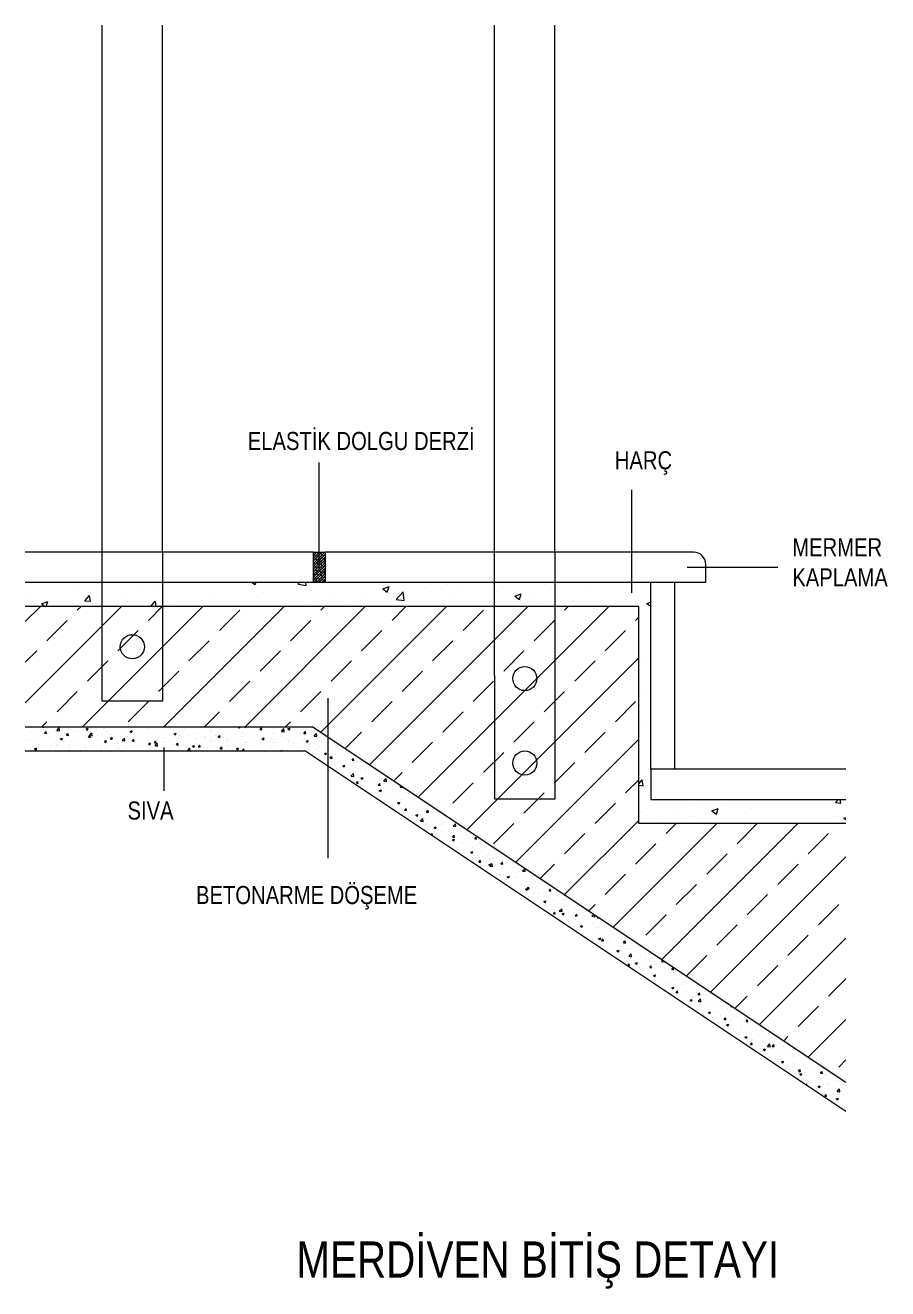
# Model space of a CAD drawing. Header units: millimetres. Extents: x 708 to 46452, y -4963 to 3960.
# Drawn here: x 43199 to 43557, y -3497 to -2973 of the extents above; entities that cross this region are included whole.
import ezdxf

# ---------------------------------------------------------------- set-up
doc = ezdxf.new("R2010")
doc.units = ezdxf.units.MM
doc.layers.add('TEFRİŞ', color=8, linetype='Continuous', lineweight=9)
doc.styles.add('ÖLÇÜ1-5-2', font='arial.ttf', dxfattribs={"width": 0.8, "height": 1.5})

msp = doc.modelspace()

# ---------------------------------------------------------------- linework, layer by layer
at = {"layer": 'TEFRİŞ'}
for p, q in [((43230.943, -3191.595), (43230.943, -2973.245)), ((43255.943, -3191.595), (43255.943, -2973.245)), ((43393.7, -3191.595), (43393.7, -2973.245)), ((43418.7, -3191.595), (43418.7, -2973.245)), ((43318.559, -3191.66), (43199.068, -3191.643)), ((43318.559, -3204.16), (43318.559, -3191.66)), ((43476.201, -3191.682), (43323.443, -3191.66)), ((43323.443, -3191.66), (43323.443, -3204.16)), ((43481.2, -3204.183), (43481.2, -3196.682)), ((43199.068, -3204.143), (43318.559, -3204.16)), ((43323.443, -3204.16), (43481.2, -3204.183)), ((43458.443, -3281.681), (43458.443, -3204.18)), ((43468.443, -3281.681), (43468.443, -3204.18)), ((43453.443, -3214.223), (43199.068, -3214.223)), ((43453.443, -3304.223), (43453.443, -3214.223)), ((43318.443, -3264.222), (43199.068, -3264.222)), ((43318.443, -3264.222), (43539.332, -3411.482)), ((43315.416, -3274.222), (43199.068, -3274.222)), ((43315.416, -3274.222), (43539.332, -3423.5)), ((43539.332, -3281.693), (43458.443, -3281.681)), ((43458.443, -3281.681), (43458.443, -3294.181)), ((43458.443, -3294.181), (43539.332, -3294.193)), ((43539.332, -3304.223), (43453.443, -3304.223))]:
    msp.add_line(p, q, dxfattribs=at)
at = {"layer": 'TEFRİŞ', "ltscale": 0.3}
for p, q in [((43321.001, -3198.47), (43321.001, -3154.456)), ((43450.521, -3208.542), (43450.521, -3165.79)), ((43230.952, -3253.415), (43230.943, -3191.591)), ((43255.943, -3191.595), (43255.952, -3253.415)), ((43318.559, -3191.66), (43323.443, -3191.66)), ((43318.559, -3191.932), (43318.831, -3191.66)), ((43318.559, -3193.054), (43319.953, -3191.66)), ((43318.559, -3194.177), (43321.075, -3191.66)), ((43318.559, -3195.299), (43322.198, -3191.66)), ((43318.559, -3196.422), (43323.32, -3191.66)), ((43318.559, -3197.544), (43323.443, -3192.66)), ((43318.559, -3198.667), (43323.443, -3193.782)), ((43318.871, -3194.987), (43318.559, -3194.675)), ((43318.559, -3199.789), (43323.443, -3194.905)), ((43319.993, -3193.864), (43318.59, -3192.461)), ((43319.432, -3192.181), (43318.911, -3191.66)), ((43320.555, -3195.548), (43319.152, -3194.145)), ((43321.116, -3192.742), (43320.034, -3191.66)), ((43321.677, -3194.426), (43320.274, -3193.023)), ((43322.238, -3196.11), (43320.835, -3194.706)), ((43322.8, -3193.303), (43321.397, -3191.9)), ((43323.361, -3194.987), (43321.958, -3193.584)), ((43323.443, -3196.192), (43322.519, -3195.268)), ((43323.443, -3192.824), (43323.08, -3192.461)), ((43323.443, -3191.702), (43323.402, -3191.66)), ((43393.715, -3294.102), (43393.7, -3191.591)), ((43418.7, -3191.595), (43418.715, -3294.102)), ((43319.432, -3196.671), (43318.559, -3195.797)), ((43318.559, -3200.912), (43323.443, -3196.027)), ((43318.559, -3202.034), (43323.443, -3197.15)), ((43318.559, -3203.157), (43323.443, -3198.272)), ((43318.871, -3199.477), (43318.559, -3199.165)), ((43319.432, -3201.161), (43318.559, -3200.287)), ((43319.993, -3198.355), (43318.59, -3196.951)), ((43318.678, -3204.16), (43323.443, -3199.395)), ((43320.555, -3200.038), (43319.152, -3198.635)), ((43321.116, -3197.232), (43319.713, -3195.829)), ((43321.116, -3201.722), (43319.713, -3200.319)), ((43321.677, -3198.916), (43320.274, -3197.513)), ((43322.238, -3200.6), (43320.835, -3199.196)), ((43322.8, -3197.793), (43321.397, -3196.39)), ((43323.361, -3199.477), (43321.958, -3198.074)), ((43323.443, -3200.682), (43322.519, -3199.758)), ((43323.443, -3197.314), (43323.08, -3196.951)), ((43473.466, -3197.965), (43511.147, -3197.965)), ((43292.945, -3204.156), (43294.43, -3205.158)), ((43294.433, -3205.157), (43294.769, -3204.156)), ((43312.158, -3204.954), (43312.921, -3204.159)), ((43312.164, -3204.965), (43315.553, -3205.491)), ((43315.547, -3205.487), (43315.393, -3204.159)), ((43317.251, -3205.544), (43317.251, -3205.544)), ((43318.871, -3203.967), (43318.559, -3203.655)), ((43318.559, -3204.16), (43323.443, -3204.16)), ((43319.993, -3202.845), (43318.59, -3201.442)), ((43320.186, -3204.16), (43319.152, -3203.125)), ((43319.801, -3204.16), (43323.443, -3200.517)), ((43321.677, -3203.406), (43320.274, -3202.003)), ((43321.309, -3204.16), (43320.835, -3203.687)), ((43320.923, -3204.16), (43323.443, -3201.64)), ((43322.8, -3202.283), (43321.397, -3200.88)), ((43323.361, -3203.967), (43321.958, -3202.564)), ((43322.046, -3204.16), (43323.443, -3202.762)), ((43323.443, -3201.805), (43323.08, -3201.442)), ((43323.168, -3204.16), (43323.443, -3203.885)), ((43374.023, -3204.905), (43374.023, -3204.905)), ((43414.416, -3204.954), (43414.416, -3204.954)), ((43200.524, -3208.818), (43200.524, -3208.818)), ((43219.768, -3206.379), (43219.768, -3206.379)), ((43223.815, -3211.865), (43225.652, -3209.676)), ((43224.772, -3209.736), (43224.772, -3209.736)), ((43226.123, -3212.078), (43225.683, -3209.69)), ((43230.418, -3210.104), (43230.418, -3210.104)), ((43239.956, -3208.848), (43239.956, -3208.848)), ((43246.991, -3205.922), (43246.991, -3205.922)), ((43254.386, -3206.948), (43254.386, -3206.948)), ((43297.689, -3208.227), (43297.689, -3208.227)), ((43340.422, -3209.329), (43340.422, -3209.329)), ((43347.282, -3206.922), (43349.95, -3205.898)), ((43347.29, -3206.931), (43349.185, -3208.209)), ((43349.188, -3208.209), (43349.961, -3205.906)), ((43352.82, -3211.26), (43355.787, -3208.167)), ((43356.209, -3211.794), (43355.788, -3208.175)), ((43356.515, -3209.585), (43356.515, -3209.585)), ((43364.485, -3206.161), (43364.485, -3206.161)), ((43375.382, -3210.249), (43375.382, -3210.249)), ((43378.734, -3205.771), (43378.734, -3205.771)), ((43394.627, -3207.81), (43394.627, -3207.81)), ((43402.037, -3209.973), (43404.705, -3208.949)), ((43402.044, -3209.982), (43403.939, -3211.26)), ((43403.943, -3211.26), (43404.715, -3208.958)), ((43410.083, -3210.322), (43410.083, -3210.322)), ((43432.303, -3206.508), (43432.303, -3206.508)), ((43450.521, -3208.542), (43450.521, -3208.542)), ((43199.068, -3220.497), (43205.343, -3214.223)), ((43199.068, -3254.173), (43239.019, -3214.223)), ((43202.552, -3213.55), (43202.552, -3213.55)), ((43205.76, -3213.107), (43208.428, -3212.083)), ((43205.768, -3213.116), (43207.408, -3214.223)), ((43206.356, -3213.271), (43206.356, -3213.271)), ((43206.61, -3212.7), (43206.61, -3212.7)), ((43207.724, -3214.223), (43208.439, -3212.092)), ((43220.649, -3215.754), (43222.181, -3214.223)), ((43222.695, -3264.222), (43272.695, -3214.223)), ((43223.82, -3211.869), (43226.097, -3212.068)), ((43226.948, -3213.56), (43226.948, -3213.56)), ((43250.116, -3219.963), (43255.857, -3214.223)), ((43251.171, -3214.223), (43252.98, -3212.067)), ((43253.405, -3214.223), (43253.01, -3212.081)), ((43256.371, -3264.222), (43306.371, -3214.223)), ((43258.655, -3213.523), (43258.655, -3213.523)), ((43277.9, -3211.084), (43277.9, -3211.084)), ((43279.582, -3224.173), (43288.001, -3215.754)), ((43290.047, -3264.222), (43340.047, -3214.223)), ((43316.455, -3212.484), (43316.455, -3212.484)), ((43321.611, -3266.334), (43373.722, -3214.223)), ((43321.677, -3215.754), (43323.209, -3214.223)), ((43325.993, -3211.228), (43325.993, -3211.228)), ((43334.296, -3213.399), (43334.296, -3213.399)), ((43341.816, -3279.805), (43407.398, -3214.223)), ((43351.144, -3219.963), (43356.884, -3214.223)), ((43352.826, -3211.272), (43356.214, -3211.797)), ((43355.821, -3212.932), (43355.821, -3212.932)), ((43362.022, -3293.275), (43441.074, -3214.223)), ((43380.61, -3224.173), (43389.029, -3215.754)), ((43387.864, -3214.136), (43387.864, -3214.136)), ((43412.029, -3213.609), (43412.029, -3213.609)), ((43422.705, -3215.754), (43424.236, -3214.223)), ((43426.459, -3211.709), (43426.459, -3211.709)), ((43452.759, -3212.515), (43452.759, -3212.515)), ((43456.792, -3213.025), (43458.443, -3212.39)), ((43456.799, -3213.033), (43458.443, -3214.143)), ((43208.021, -3228.382), (43216.44, -3219.963)), ((43309.049, -3228.382), (43317.468, -3219.963)), ((43410.077, -3228.382), (43418.496, -3219.963)), ((43452.172, -3219.963), (43453.443, -3218.692)), ((43237.487, -3232.592), (43245.906, -3224.173)), ((43338.515, -3232.592), (43346.934, -3224.173)), ((43439.543, -3232.592), (43447.962, -3224.173)), ((43266.954, -3236.801), (43275.373, -3228.382)), ((43367.982, -3236.801), (43376.401, -3228.382)), ((43199.068, -3237.335), (43203.811, -3232.592)), ((43224.859, -3245.22), (43233.278, -3236.801)), ((43296.42, -3241.011), (43304.839, -3232.592)), ((43325.887, -3245.22), (43334.306, -3236.801)), ((43382.228, -3306.745), (43453.443, -3235.529)), ((43397.448, -3241.011), (43405.867, -3232.592)), ((43426.915, -3245.22), (43435.334, -3236.801)), ((43454.443, -3235.44), (43454.443, -3235.44)), ((43254.325, -3249.43), (43262.744, -3241.011)), ((43355.353, -3249.43), (43363.772, -3241.011)), ((43283.792, -3253.639), (43292.211, -3245.22)), ((43384.82, -3253.639), (43393.239, -3245.22)), ((43212.23, -3257.849), (43220.649, -3249.43)), ((43313.258, -3257.849), (43321.677, -3249.43)), ((43324.484, -3252.236), (43324.484, -3318.554)), ((43414.286, -3257.849), (43422.705, -3249.43)), ((43454.41, -3250.94), (43454.41, -3250.94)), ((43255.952, -3253.415), (43230.952, -3253.415)), ((43241.697, -3262.058), (43250.116, -3253.639)), ((43273.209, -3264.222), (43279.582, -3257.849)), ((43342.725, -3262.058), (43351.144, -3253.639)), ((43372.191, -3266.268), (43380.61, -3257.849)), ((43443.753, -3262.058), (43452.172, -3253.639)), ((43205.857, -3264.222), (43208.021, -3262.058)), ((43306.885, -3264.222), (43309.049, -3262.058)), ((43401.658, -3270.477), (43410.077, -3262.058)), ((43456.012, -3262.707), (43456.012, -3262.707)), ((43200.026, -3264.366), (43200.026, -3264.366)), ((43201.732, -3266.473), (43201.732, -3266.473)), ((43204.674, -3268.323), (43204.674, -3268.323)), ((43204.776, -3267.193), (43204.776, -3267.193)), ((43205.834, -3265.054), (43205.834, -3265.054)), ((43206.373, -3264.222), (43206.661, -3264.417)), ((43206.664, -3264.416), (43206.729, -3264.222)), ((43207.061, -3266.792), (43207.673, -3266.062)), ((43207.065, -3266.795), (43207.824, -3266.861)), ((43207.85, -3266.871), (43207.703, -3266.075)), ((43208.512, -3266.76), (43208.512, -3266.76)), ((43209.109, -3268.446), (43209.109, -3268.446)), ((43211.373, -3266.241), (43211.373, -3266.241)), ((43212.145, -3265.584), (43213.134, -3264.553)), ((43212.151, -3265.595), (43213.281, -3265.77)), ((43212.613, -3265.34), (43212.613, -3265.34)), ((43212.695, -3267.267), (43212.695, -3267.267)), ((43213.276, -3265.767), (43213.135, -3264.561)), ((43215.291, -3267.046), (43215.291, -3267.046)), ((43215.874, -3266.848), (43215.874, -3266.848)), ((43216.17, -3267.588), (43216.782, -3266.859)), ((43216.174, -3267.592), (43216.933, -3267.658)), ((43216.515, -3267.175), (43216.515, -3267.175)), ((43216.959, -3267.668), (43216.812, -3266.872)), ((43217.893, -3265.347), (43217.893, -3265.347)), ((43219.393, -3265.627), (43219.393, -3265.627)), ((43220.684, -3266.215), (43220.684, -3266.215)), ((43222.071, -3267.333), (43222.071, -3267.333)), ((43223.922, -3265.904), (43223.922, -3265.904)), ((43224.273, -3264.999), (43225.162, -3264.657)), ((43224.28, -3265.008), (43224.912, -3265.434)), ((43224.308, -3264.534), (43224.308, -3264.534)), ((43224.915, -3265.433), (43225.173, -3264.666)), ((43225.279, -3268.385), (43225.891, -3267.656)), ((43225.283, -3268.389), (43226.042, -3268.455)), ((43225.699, -3267.686), (43226.688, -3266.655)), ((43225.705, -3267.697), (43226.834, -3267.872)), ((43226.068, -3268.465), (43225.921, -3267.669)), ((43226.172, -3265.913), (43226.172, -3265.913)), ((43226.829, -3267.869), (43226.689, -3266.663)), ((43228.705, -3265.159), (43228.705, -3265.159)), ((43228.85, -3267.619), (43228.85, -3267.619)), ((43230.75, -3267.809), (43230.75, -3267.809)), ((43231.328, -3264.632), (43231.328, -3264.632)), ((43231.884, -3264.741), (43231.884, -3264.741)), ((43232.952, -3266.2), (43232.952, -3266.2)), ((43234.371, -3267.421), (43234.371, -3267.421)), ((43234.388, -3269.182), (43235.001, -3268.453)), ((43235.177, -3269.262), (43235.031, -3268.466)), ((43235.63, -3267.906), (43235.63, -3267.906)), ((43237.271, -3266.915), (43237.271, -3266.915)), ((43239.731, -3266.486), (43239.731, -3266.486)), ((43241.374, -3268.061), (43241.374, -3268.061)), ((43241.778, -3266.15), (43241.778, -3266.15)), ((43242.409, -3268.192), (43242.409, -3268.192)), ((43242.525, -3266.016), (43243.414, -3265.675)), ((43242.532, -3266.025), (43243.164, -3266.451)), ((43243.167, -3266.451), (43243.425, -3265.683)), ((43243.685, -3266.102), (43243.685, -3266.102)), ((43244.553, -3267.642), (43244.553, -3267.642)), ((43246.511, -3266.773), (43246.511, -3266.773)), ((43249.184, -3264.878), (43249.184, -3264.878)), ((43249.189, -3268.478), (43249.189, -3268.478)), ((43249.363, -3267.009), (43249.363, -3267.009)), ((43250.282, -3265.15), (43250.282, -3265.15)), ((43253.291, -3267.059), (43253.291, -3267.059)), ((43256.648, -3268.484), (43256.648, -3268.484)), ((43256.802, -3264.256), (43256.802, -3264.256)), ((43257.384, -3265.953), (43257.384, -3265.953)), ((43260.07, -3267.345), (43260.07, -3267.345)), ((43260.563, -3265.534), (43260.563, -3265.534)), ((43260.776, -3267.033), (43261.665, -3266.692)), ((43260.783, -3267.042), (43261.415, -3267.468)), ((43261.419, -3267.468), (43261.676, -3266.7)), ((43261.441, -3268.051), (43261.441, -3268.051)), ((43263.063, -3267.671), (43263.063, -3267.671)), ((43265.373, -3264.901), (43265.373, -3264.901)), ((43266.85, -3267.632), (43266.85, -3267.632)), ((43268.847, -3266.78), (43268.847, -3266.78)), ((43269.659, -3266.718), (43269.659, -3266.718)), ((43273.232, -3268.436), (43273.232, -3268.436)), ((43273.629, -3267.918), (43273.629, -3267.918)), ((43276.18, -3265.824), (43276.18, -3265.824)), ((43276.254, -3265.509), (43276.254, -3265.509)), ((43278.042, -3267.802), (43278.042, -3267.802)), ((43279.028, -3268.05), (43279.917, -3267.709)), ((43279.035, -3268.059), (43279.667, -3268.485)), ((43279.67, -3268.485), (43279.928, -3267.717)), ((43280.409, -3268.205), (43280.409, -3268.205)), ((43282.594, -3265.011), (43282.594, -3265.011)), ((43283.66, -3264.237), (43283.66, -3264.237)), ((43286.063, -3266.746), (43286.063, -3266.746)), ((43287.188, -3268.491), (43287.188, -3268.491)), ((43287.282, -3264.411), (43287.44, -3264.222)), ((43287.285, -3264.415), (43288.045, -3264.481)), ((43288.071, -3264.492), (43288.021, -3264.222)), ((43289.036, -3268.287), (43289.036, -3268.287)), ((43289.242, -3266.328), (43289.242, -3266.328)), ((43290.091, -3264.222), (43290.338, -3264.389)), ((43290.341, -3264.389), (43290.397, -3264.222)), ((43294.052, -3265.695), (43294.052, -3265.695)), ((43295.557, -3267.392), (43295.557, -3267.392)), ((43296.391, -3265.208), (43297.003, -3264.479)), ((43296.395, -3265.212), (43297.154, -3265.278)), ((43297.18, -3265.289), (43297.033, -3264.493)), ((43301.972, -3266.579), (43301.972, -3266.579)), ((43302.073, -3264.639), (43302.073, -3264.639)), ((43305.339, -3265.825), (43306.328, -3264.794)), ((43305.345, -3265.837), (43306.474, -3266.012)), ((43305.355, -3268.001), (43305.355, -3268.001)), ((43305.5, -3266.005), (43306.112, -3265.276)), ((43305.504, -3266.009), (43306.263, -3266.075)), ((43306.289, -3266.086), (43306.142, -3265.29)), ((43306.469, -3266.008), (43306.329, -3264.802)), ((43306.721, -3268.596), (43306.721, -3268.596)), ((43307.95, -3264.971), (43308.839, -3264.63)), ((43307.957, -3264.98), (43308.589, -3265.406)), ((43308.568, -3265.627), (43308.568, -3265.627)), ((43308.592, -3265.406), (43308.85, -3264.638)), ((43312.762, -3266.73), (43312.762, -3266.73)), ((43314.609, -3266.802), (43315.222, -3266.072)), ((43314.613, -3266.806), (43315.372, -3266.872)), ((43314.741, -3267.54), (43314.741, -3267.54)), ((43315.089, -3264.733), (43315.089, -3264.733)), ((43315.398, -3266.883), (43315.251, -3266.087)), ((43317.921, -3267.121), (43317.921, -3267.121)), ((43318.893, -3267.927), (43319.882, -3266.897)), ((43318.899, -3267.939), (43320.028, -3268.114)), ((43320.023, -3268.111), (43319.883, -3266.904)), ((43320.168, -3265.458), (43320.168, -3265.458)), ((43321.349, -3268.148), (43321.349, -3268.148)), ((43323.211, -3268.247), (43323.211, -3268.247)), ((43331.714, -3273.069), (43338.515, -3266.268)), ((43431.124, -3274.687), (43439.543, -3266.268)), ((43199.865, -3268.956), (43199.865, -3268.956)), ((43201.333, -3273.332), (43201.333, -3273.332)), ((43201.702, -3269.718), (43201.702, -3269.718)), ((43202.931, -3273.191), (43203.821, -3272.85)), ((43202.939, -3273.2), (43203.57, -3273.626)), ((43203.307, -3271.509), (43203.307, -3271.509)), ((43203.574, -3273.626), (43203.831, -3272.858)), ((43204.622, -3271.421), (43204.622, -3271.421)), ((43204.745, -3272.506), (43204.745, -3272.506)), ((43209.354, -3272.276), (43209.354, -3272.276)), ((43210.087, -3271.796), (43210.087, -3271.796)), ((43211.218, -3270.469), (43211.218, -3270.469)), ((43212.152, -3271.235), (43212.152, -3271.235)), ((43212.533, -3271.857), (43212.533, -3271.857)), ((43213.602, -3269.095), (43214.491, -3268.754)), ((43213.61, -3269.104), (43214.241, -3269.53)), ((43214.245, -3269.53), (43214.502, -3268.762)), ((43216.866, -3272.082), (43216.866, -3272.082)), ((43217.343, -3271.224), (43217.343, -3271.224)), ((43217.584, -3273.802), (43217.584, -3273.802)), ((43217.739, -3269.575), (43217.739, -3269.575)), ((43219.558, -3269.964), (43219.558, -3269.964)), ((43223.646, -3272.369), (43223.646, -3272.369)), ((43223.999, -3272.989), (43223.999, -3272.989)), ((43224.154, -3268.762), (43224.154, -3268.762)), ((43225.364, -3270.168), (43225.364, -3270.168)), ((43226.965, -3268.692), (43226.965, -3268.692)), ((43228.543, -3269.75), (43228.543, -3269.75)), ((43230.425, -3272.655), (43230.425, -3272.655)), ((43230.596, -3272.037), (43230.596, -3272.037)), ((43231.815, -3273.137), (43231.815, -3273.137)), ((43231.854, -3270.112), (43232.743, -3269.771)), ((43231.861, -3270.121), (43232.493, -3270.547)), ((43232.496, -3270.547), (43232.754, -3269.779)), ((43233.353, -3269.117), (43233.353, -3269.117)), ((43234.392, -3269.186), (43235.151, -3269.252)), ((43237.116, -3271.143), (43237.116, -3271.143)), ((43237.205, -3272.942), (43237.205, -3272.942)), ((43238.033, -3273.07), (43238.033, -3273.07)), ((43239.222, -3271.865), (43239.222, -3271.865)), ((43239.253, -3269.788), (43240.242, -3268.757)), ((43239.259, -3269.799), (43240.388, -3269.975)), ((43240.383, -3269.971), (43240.243, -3268.765)), ((43241.212, -3272.651), (43241.212, -3272.651)), ((43243.498, -3269.979), (43244.11, -3269.25)), ((43243.502, -3269.983), (43244.261, -3270.049)), ((43243.531, -3270.33), (43243.531, -3270.33)), ((43243.984, -3273.228), (43243.984, -3273.228)), ((43244.287, -3270.059), (43244.14, -3269.263)), ((43246.022, -3272.018), (43246.022, -3272.018)), ((43246.628, -3270.594), (43246.628, -3270.594)), ((43249.973, -3273.606), (43249.973, -3273.606)), ((43250.105, -3271.129), (43250.995, -3270.788)), ((43250.113, -3271.138), (43250.744, -3271.564)), ((43250.127, -3269.378), (43250.127, -3269.378)), ((43250.748, -3271.564), (43251.005, -3270.796)), ((43250.764, -3273.515), (43250.764, -3273.515)), ((43252.607, -3270.776), (43253.219, -3270.047)), ((43252.611, -3270.78), (43253.37, -3270.846)), ((43252.807, -3271.89), (43253.796, -3270.859)), ((43252.813, -3271.901), (43253.942, -3272.077)), ((43253.396, -3270.856), (43253.249, -3270.06)), ((43253.937, -3272.073), (43253.797, -3270.867)), ((43254.034, -3269.323), (43254.034, -3269.323)), ((43254.043, -3270.962), (43254.043, -3270.962)), ((43255.968, -3268.765), (43255.968, -3268.765)), ((43256.493, -3272.711), (43256.493, -3272.711)), ((43256.493, -3272.711), (43256.493, -3290.638)), ((43257.222, -3270.543), (43257.222, -3270.543)), ((43257.543, -3273.801), (43257.543, -3273.801)), ((43261.716, -3271.573), (43262.328, -3270.844)), ((43261.72, -3271.577), (43262.479, -3271.643)), ((43262.032, -3269.91), (43262.032, -3269.91)), ((43262.505, -3271.653), (43262.358, -3270.857)), ((43262.748, -3269.051), (43262.748, -3269.051)), ((43262.908, -3271.898), (43262.908, -3271.898)), ((43266.361, -3273.992), (43267.35, -3272.962)), ((43267.491, -3274.176), (43267.351, -3272.969)), ((43268.357, -3272.146), (43269.246, -3271.805)), ((43268.364, -3272.155), (43268.996, -3272.581)), ((43268.999, -3272.581), (43269.257, -3271.814)), ((43269.505, -3270.946), (43269.505, -3270.946)), ((43269.527, -3269.338), (43269.527, -3269.338)), ((43269.891, -3273.445), (43269.891, -3273.445)), ((43270.053, -3268.854), (43270.053, -3268.854)), ((43270.825, -3272.37), (43271.438, -3271.641)), ((43270.829, -3272.374), (43271.588, -3272.44)), ((43271.614, -3272.45), (43271.467, -3271.654)), ((43274.701, -3272.811), (43274.701, -3272.811)), ((43275.729, -3273.086), (43275.729, -3273.086)), ((43276.025, -3270.052), (43276.025, -3270.052)), ((43276.307, -3269.624), (43276.307, -3269.624)), ((43279.935, -3273.167), (43280.547, -3272.438)), ((43279.938, -3273.171), (43280.697, -3273.237)), ((43280.723, -3273.247), (43280.577, -3272.451)), ((43282.286, -3273.467), (43282.286, -3273.467)), ((43282.44, -3269.239), (43282.44, -3269.239)), ((43282.722, -3271.755), (43282.722, -3271.755)), ((43283.086, -3269.911), (43283.086, -3269.911)), ((43283.136, -3271.815), (43283.136, -3271.815)), ((43285.901, -3271.337), (43285.901, -3271.337)), ((43286.608, -3273.163), (43287.498, -3272.822)), ((43286.616, -3273.172), (43287.247, -3273.598)), ((43287.251, -3273.598), (43287.508, -3272.831)), ((43288.882, -3272.514), (43288.882, -3272.514)), ((43289.044, -3273.964), (43289.656, -3273.234)), ((43289.833, -3274.044), (43289.686, -3273.248)), ((43289.866, -3270.197), (43289.866, -3270.197)), ((43290.542, -3270.544), (43290.542, -3270.544)), ((43290.711, -3270.704), (43290.711, -3270.704)), ((43293.585, -3273.332), (43293.585, -3273.332)), ((43293.968, -3268.778), (43293.968, -3268.778)), ((43295.402, -3271.62), (43295.402, -3271.62)), ((43296.645, -3270.484), (43296.645, -3270.484)), ((43297.279, -3269.067), (43298.168, -3268.726)), ((43297.287, -3269.076), (43297.918, -3269.502)), ((43297.922, -3269.502), (43298.179, -3268.734)), ((43297.949, -3269.272), (43297.949, -3269.272)), ((43298.732, -3269.648), (43298.732, -3269.648)), ((43300.747, -3269.064), (43300.747, -3269.064)), ((43300.992, -3272.061), (43300.992, -3272.061)), ((43301.817, -3270.807), (43301.817, -3270.807)), ((43301.911, -3269.229), (43301.911, -3269.229)), ((43303.38, -3273.605), (43303.38, -3273.605)), ((43303.425, -3270.77), (43303.425, -3270.77)), ((43304.86, -3274.181), (43305.749, -3273.839)), ((43307.527, -3269.35), (43307.527, -3269.35)), ((43308.398, -3270.79), (43308.398, -3270.79)), ((43308.414, -3269.855), (43308.414, -3269.855)), ((43310.205, -3271.056), (43310.205, -3271.056)), ((43311.401, -3272.549), (43311.401, -3272.549)), ((43314.306, -3269.637), (43314.306, -3269.637)), ((43314.58, -3272.13), (43314.58, -3272.13)), ((43314.78, -3273.188), (43314.78, -3273.188)), ((43314.934, -3268.961), (43314.934, -3268.961)), ((43315.531, -3270.084), (43316.42, -3269.743)), ((43315.538, -3270.093), (43316.17, -3270.519)), ((43315.805, -3269.518), (43315.805, -3269.518)), ((43316.173, -3270.519), (43316.431, -3269.752)), ((43316.984, -3271.343), (43316.984, -3271.343)), ((43319.39, -3271.497), (43319.39, -3271.497)), ((43321.086, -3269.923), (43321.086, -3269.923)), ((43321.195, -3272.375), (43321.195, -3272.375)), ((43323.764, -3271.629), (43323.764, -3271.629)), ((43327.41, -3270.441), (43327.41, -3270.441)), ((43327.791, -3271.423), (43327.791, -3271.423)), ((43328.062, -3272.691), (43328.062, -3272.691)), ((43359.563, -3278.896), (43367.982, -3270.477)), ((43402.433, -3320.216), (43453.443, -3269.205)), ((43221.183, -3274.208), (43222.072, -3273.867)), ((43221.19, -3274.217), (43221.198, -3274.222)), ((43221.966, -3274.222), (43222.083, -3273.875)), ((43230.012, -3274.126), (43230.012, -3274.126)), ((43264.323, -3274.087), (43264.323, -3274.087)), ((43266.367, -3274.004), (43267.496, -3274.179)), ((43266.712, -3273.863), (43266.712, -3273.863)), ((43289.048, -3273.968), (43289.807, -3274.034)), ((43298.605, -3274.222), (43298.765, -3274.031)), ((43298.828, -3274.222), (43298.795, -3274.045)), ((43304.867, -3274.189), (43304.916, -3274.222)), ((43305.634, -3274.222), (43305.76, -3273.848)), ((43308.259, -3274.083), (43308.259, -3274.083)), ((43320.655, -3273.963), (43320.655, -3273.963)), ((43321.04, -3276.603), (43321.04, -3276.603)), ((43323.112, -3275.198), (43324.001, -3274.856)), ((43323.119, -3275.206), (43323.751, -3275.633)), ((43323.754, -3275.632), (43324.011, -3274.865)), ((43324.069, -3275.45), (43324.069, -3275.45)), ((43325.339, -3276.665), (43325.339, -3276.665)), ((43325.481, -3277.152), (43326.093, -3276.422)), ((43325.484, -3277.155), (43326.244, -3277.222)), ((43326.269, -3277.232), (43326.123, -3276.436)), ((43327.249, -3275.032), (43327.249, -3275.032)), ((43327.636, -3275.651), (43327.636, -3275.651)), ((43332.059, -3274.398), (43332.059, -3274.398)), ((43332.118, -3276.952), (43332.118, -3276.952)), ((43334.003, -3278.985), (43334.003, -3278.985)), ((43334.157, -3274.757), (43334.157, -3274.757)), ((43334.59, -3277.949), (43335.202, -3277.219)), ((43334.594, -3277.952), (43335.353, -3278.019)), ((43334.944, -3278.998), (43334.944, -3278.998)), ((43335.379, -3278.029), (43335.232, -3277.233)), ((43336.738, -3278.352), (43336.738, -3278.352)), ((43389.029, -3283.106), (43397.448, -3274.687)), ((43418.496, -3287.315), (43426.915, -3278.896)), ((43457.974, -3276.098), (43457.974, -3276.098)), ((43327.482, -3279.879), (43327.482, -3279.879)), ((43327.537, -3280.269), (43327.537, -3280.269)), ((43328.718, -3279.407), (43328.718, -3279.407)), ((43329.645, -3283.441), (43329.645, -3283.441)), ((43330.58, -3283.058), (43330.58, -3283.058)), ((43330.692, -3280.311), (43331.582, -3279.97)), ((43330.7, -3280.32), (43331.331, -3280.746)), ((43331.335, -3280.746), (43331.592, -3279.978)), ((43333.397, -3283.361), (43333.397, -3283.361)), ((43333.848, -3283.212), (43333.848, -3283.212)), ((43334.13, -3284.503), (43335.12, -3283.472)), ((43335.261, -3284.686), (43335.121, -3283.48)), ((43336.425, -3283.728), (43336.425, -3283.728)), ((43336.577, -3282.942), (43336.577, -3282.942)), ((43337.987, -3281.786), (43337.987, -3281.786)), ((43340.263, -3282.399), (43340.263, -3282.399)), ((43341.387, -3282.309), (43341.387, -3282.309)), ((43343.204, -3284.014), (43343.204, -3284.014)), ((43351.919, -3286.54), (43355.353, -3283.106)), ((43332.323, -3285.147), (43332.323, -3285.147)), ((43334.137, -3284.514), (43335.266, -3284.689)), ((43335.431, -3287.502), (43335.431, -3287.502)), ((43336.352, -3287.502), (43336.964, -3286.772)), ((43336.356, -3287.505), (43337.115, -3287.572)), ((43337.141, -3287.582), (43336.994, -3286.786)), ((43338.046, -3287.318), (43338.046, -3287.318)), ((43338.273, -3285.424), (43339.162, -3285.083)), ((43338.28, -3285.433), (43338.912, -3285.859)), ((43338.915, -3285.859), (43339.173, -3285.091)), ((43339.102, -3285.434), (43339.102, -3285.434)), ((43340.109, -3286.627), (43340.109, -3286.627)), ((43342.837, -3286.231), (43342.837, -3286.231)), ((43345.461, -3288.299), (43346.074, -3287.569)), ((43345.465, -3288.302), (43346.224, -3288.368)), ((43345.882, -3285.72), (43345.882, -3285.72)), ((43346.066, -3286.262), (43346.066, -3286.262)), ((43346.25, -3288.379), (43346.103, -3287.583)), ((43346.705, -3285.675), (43346.705, -3285.675)), ((43347.684, -3286.605), (43348.674, -3285.574)), ((43347.691, -3286.616), (43348.82, -3286.792)), ((43348.815, -3286.788), (43348.675, -3285.582)), ((43349.246, -3285.843), (43349.246, -3285.843)), ((43353.071, -3289.008), (43353.071, -3289.008)), ((43354.571, -3289.096), (43354.995, -3288.59)), ((43354.574, -3289.099), (43355.333, -3289.165)), ((43355.359, -3289.176), (43355.287, -3288.785)), ((43376.401, -3295.734), (43384.82, -3287.315)), ((43447.962, -3291.525), (43453.443, -3286.043)), ((43453.443, -3287.793), (43454.847, -3286.12)), ((43453.443, -3288.35), (43455.291, -3288.512)), ((43455.316, -3288.523), (43454.876, -3286.135)), ((43340.678, -3290.47), (43340.678, -3290.47)), ((43342.725, -3291.271), (43342.725, -3291.271)), ((43345.854, -3290.538), (43346.743, -3290.196)), ((43345.861, -3290.546), (43346.493, -3290.972)), ((43345.905, -3290.852), (43345.905, -3290.852)), ((43346.396, -3294.13), (43346.396, -3294.13)), ((43346.496, -3290.972), (43346.754, -3290.205)), ((43346.55, -3289.903), (43346.55, -3289.903)), ((43347.457, -3290.756), (43347.457, -3290.756)), ((43349.719, -3292.537), (43349.719, -3292.537)), ((43350.715, -3290.219), (43350.715, -3290.219)), ((43352.917, -3293.236), (43352.917, -3293.236)), ((43354.237, -3291.043), (43354.237, -3291.043)), ((43355.394, -3294.172), (43355.394, -3294.172)), ((43357.126, -3291.266), (43357.126, -3291.266)), ((43358.574, -3293.754), (43358.574, -3293.754)), ((43359.331, -3292.423), (43359.331, -3292.423)), ((43360.169, -3294.054), (43360.169, -3294.054)), ((43418.715, -3294.102), (43393.715, -3294.102)), ((43405.867, -3299.944), (43414.286, -3291.525)), ((43524.449, -3294.761), (43524.449, -3294.761)), ((43534.993, -3295.482), (43536.075, -3294.192)), ((43537.299, -3295.697), (43537.022, -3294.193)), ((43347.374, -3295.228), (43347.374, -3295.228)), ((43351.763, -3297.532), (43351.763, -3297.532)), ((43352.762, -3295.325), (43352.762, -3295.325)), ((43352.762, -3297.464), (43352.762, -3297.464)), ((43353.435, -3295.651), (43354.324, -3295.31)), ((43353.442, -3295.66), (43354.073, -3296.086)), ((43354.077, -3296.085), (43354.334, -3295.318)), ((43354.441, -3299.238), (43354.441, -3299.238)), ((43355.233, -3298.763), (43355.233, -3298.763)), ((43356.333, -3298.648), (43356.945, -3297.919)), ((43356.336, -3298.652), (43357.095, -3298.718)), ((43357.121, -3298.729), (43356.974, -3297.933)), ((43357.613, -3299.77), (43357.613, -3299.77)), ((43358.543, -3297.819), (43358.543, -3297.819)), ((43359.177, -3296.651), (43359.177, -3296.651)), ((43360.042, -3298.129), (43360.042, -3298.129)), ((43361.221, -3299.525), (43361.221, -3299.525)), ((43365.019, -3298.499), (43365.019, -3298.499)), ((43365.323, -3298.105), (43365.323, -3298.105)), ((43365.442, -3299.445), (43366.054, -3298.716)), ((43365.446, -3299.449), (43366.205, -3299.515)), ((43365.619, -3299.926), (43365.619, -3299.926)), ((43366.23, -3299.526), (43366.083, -3298.73)), ((43368, -3299.811), (43368, -3299.811)), ((43372.125, -3300.01), (43372.191, -3299.944)), ((43435.334, -3304.153), (43443.753, -3295.734)), ((43454.297, -3299.186), (43454.297, -3299.186)), ((43469.304, -3298.441), (43469.304, -3298.441)), ((43476.517, -3295.372), (43476.517, -3295.372)), ((43483.736, -3298.961), (43486.403, -3297.937)), ((43483.742, -3298.969), (43485.638, -3300.248)), ((43485.641, -3300.247), (43486.413, -3297.945)), ((43485.958, -3299.829), (43485.958, -3299.829)), ((43488.866, -3295.759), (43488.866, -3295.759)), ((43500.387, -3297.929), (43500.387, -3297.929)), ((43534.996, -3295.485), (43537.273, -3295.684)), ((43359.023, -3300.879), (43359.023, -3300.879)), ((43361.015, -3300.764), (43361.905, -3300.423)), ((43361.022, -3300.773), (43361.654, -3301.199)), ((43361.657, -3301.199), (43361.915, -3300.431)), ((43362.796, -3304.561), (43362.796, -3304.561)), ((43362.922, -3303.181), (43363.911, -3302.15)), ((43362.928, -3303.192), (43364.058, -3303.367)), ((43364.053, -3303.364), (43363.912, -3302.158)), ((43364.722, -3302.082), (43364.722, -3302.082)), ((43365.464, -3304.154), (43365.464, -3304.154)), ((43367.901, -3301.664), (43367.901, -3301.664)), ((43369.575, -3304.847), (43369.575, -3304.847)), ((43371.901, -3304.805), (43371.901, -3304.805)), ((43371.985, -3303.26), (43371.985, -3303.26)), ((43372.711, -3301.031), (43372.711, -3301.031)), ((43376.355, -3305.134), (43376.355, -3305.134)), ((43376.476, -3305.283), (43377.465, -3304.252)), ((43377.391, -3304.984), (43377.391, -3304.984)), ((43377.607, -3305.466), (43377.466, -3304.26)), ((43393.239, -3312.572), (43401.658, -3304.153)), ((43422.639, -3333.686), (43453.443, -3302.881)), ((43442.844, -3347.156), (43485.778, -3304.223)), ((43461.351, -3302.402), (43461.351, -3302.402)), ((43463.05, -3360.627), (43519.454, -3304.223)), ((43464.8, -3308.363), (43468.94, -3304.223)), ((43476.42, -3301.085), (43476.42, -3301.085)), ((43481.69, -3303.261), (43481.69, -3303.261)), ((43494.267, -3312.572), (43502.616, -3304.223)), ((43502.028, -3304.12), (43502.028, -3304.12)), ((43527.436, -3303.146), (43527.436, -3303.146)), ((43535.506, -3301.077), (43535.506, -3301.077)), ((43538.49, -3302.012), (43539.332, -3301.689)), ((43538.497, -3302.021), (43539.332, -3302.584)), ((43364.495, -3306.076), (43364.495, -3306.076)), ((43364.56, -3306.673), (43364.56, -3306.673)), ((43367.339, -3308.838), (43367.816, -3308.269)), ((43367.538, -3308.865), (43367.538, -3308.865)), ((43367.641, -3309.04), (43367.967, -3309.068)), ((43367.992, -3309.079), (43367.845, -3308.283)), ((43368.596, -3305.877), (43369.485, -3305.536)), ((43368.603, -3305.886), (43369.235, -3306.312)), ((43369.238, -3306.312), (43369.496, -3305.544)), ((43369.37, -3306.04), (43369.37, -3306.04)), ((43371.831, -3307.488), (43371.831, -3307.488)), ((43374.05, -3309.993), (43374.05, -3309.993)), ((43374.944, -3307.593), (43374.944, -3307.593)), ((43376.313, -3309.795), (43376.926, -3309.066)), ((43376.317, -3309.799), (43377.076, -3309.865)), ((43376.482, -3305.294), (43377.612, -3305.469)), ((43377.102, -3309.876), (43376.955, -3309.08)), ((43377.229, -3309.574), (43377.229, -3309.574)), ((43378.245, -3306.675), (43378.245, -3306.675)), ((43382.039, -3308.941), (43382.039, -3308.941)), ((43384.687, -3309.95), (43384.687, -3309.95)), ((43385.423, -3310.592), (43386.035, -3309.863)), ((43386.211, -3310.673), (43386.064, -3309.877)), ((43422.705, -3316.782), (43431.124, -3308.363)), ((43523.733, -3316.782), (43532.152, -3308.363)), ((43371.676, -3311.715), (43371.676, -3311.715)), ((43373.882, -3311.623), (43373.882, -3311.623)), ((43376.177, -3310.991), (43377.066, -3310.649)), ((43376.184, -3310.999), (43376.816, -3311.425)), ((43376.56, -3313.329), (43376.56, -3313.329)), ((43376.819, -3311.425), (43377.076, -3310.658)), ((43377.937, -3315.13), (43377.937, -3315.13)), ((43378.091, -3310.902), (43378.091, -3310.902)), ((43378.698, -3313.95), (43378.698, -3313.95)), ((43379.794, -3312.038), (43379.794, -3312.038)), ((43380.661, -3311.91), (43380.661, -3311.91)), ((43383.339, -3313.616), (43383.339, -3313.616)), ((43384.533, -3314.178), (43384.533, -3314.178)), ((43385.426, -3310.596), (43386.185, -3310.662)), ((43386.719, -3312.894), (43386.719, -3312.894)), ((43387.201, -3310.766), (43387.201, -3310.766)), ((43387.441, -3312.196), (43387.441, -3312.196)), ((43389.898, -3312.475), (43389.898, -3312.475)), ((43390.119, -3313.902), (43390.119, -3313.902)), ((43391.053, -3313.284), (43391.053, -3313.284)), ((43452.172, -3320.991), (43460.591, -3312.572)), ((43383.378, -3317.903), (43383.378, -3317.903)), ((43383.758, -3316.104), (43384.647, -3315.763)), ((43383.765, -3316.113), (43384.396, -3316.539)), ((43384.378, -3318.406), (43384.378, -3318.406)), ((43384.4, -3316.538), (43384.657, -3315.771)), ((43384.914, -3318.652), (43384.914, -3318.652)), ((43386.557, -3317.485), (43386.557, -3317.485)), ((43386.677, -3318.344), (43386.677, -3318.344)), ((43387.185, -3320.145), (43387.797, -3319.415)), ((43387.188, -3320.148), (43387.947, -3320.215)), ((43387.973, -3320.226), (43387.826, -3319.43)), ((43390.899, -3317.511), (43390.899, -3317.511)), ((43391.338, -3321.217), (43392.227, -3320.876)), ((43391.367, -3316.851), (43391.367, -3316.851)), ((43391.694, -3318.938), (43391.694, -3318.938)), ((43391.714, -3321.858), (43392.703, -3320.827)), ((43391.98, -3321.652), (43392.238, -3320.884)), ((43392.844, -3322.041), (43392.704, -3320.835)), ((43394.083, -3317.073), (43394.083, -3317.073)), ((43396.047, -3320.804), (43396.047, -3320.804)), ((43396.294, -3320.942), (43396.906, -3320.212)), ((43396.297, -3320.945), (43397.057, -3321.012)), ((43397.082, -3321.023), (43396.935, -3320.227)), ((43397.126, -3319.861), (43397.126, -3319.861)), ((43397.159, -3320.926), (43397.159, -3320.926)), ((43398.473, -3319.225), (43398.473, -3319.225)), ((43399.226, -3320.386), (43399.226, -3320.386)), ((43481.638, -3325.201), (43490.057, -3316.782)), ((43483.255, -3374.097), (43539.332, -3318.021)), ((43388.026, -3321.86), (43388.026, -3321.86)), ((43389.72, -3321.133), (43389.72, -3321.133)), ((43390.745, -3321.739), (43390.745, -3321.739)), ((43391.345, -3321.226), (43391.977, -3321.652)), ((43391.72, -3321.87), (43392.849, -3322.045)), ((43394.57, -3325.577), (43394.57, -3325.577)), ((43395.885, -3325.395), (43395.885, -3325.395)), ((43396, -3325.714), (43396, -3325.714)), ((43397.005, -3325.154), (43397.005, -3325.154)), ((43398.919, -3326.331), (43399.808, -3325.989)), ((43399.561, -3326.765), (43399.819, -3325.997)), ((43400.695, -3324.762), (43400.695, -3324.762)), ((43401.976, -3324.306), (43401.976, -3324.306)), ((43402.78, -3326.001), (43402.78, -3326.001)), ((43403.601, -3324.202), (43403.601, -3324.202)), ((43405.268, -3323.96), (43406.257, -3322.93)), ((43405.274, -3323.972), (43406.403, -3324.147)), ((43406.398, -3324.143), (43406.258, -3322.937)), ((43412.536, -3326.951), (43418.496, -3320.991)), ((43439.543, -3333.62), (43447.962, -3325.201)), ((43511.104, -3329.41), (43519.523, -3320.991)), ((43398.678, -3327.42), (43398.678, -3327.42)), ((43398.926, -3326.339), (43399.558, -3326.765)), ((43403.447, -3328.429), (43403.447, -3328.429)), ((43405.375, -3328.715), (43405.375, -3328.715)), ((43405.458, -3327.707), (43405.458, -3327.707)), ((43406.5, -3331.444), (43407.389, -3331.102)), ((43406.507, -3331.452), (43407.138, -3331.878)), ((43407.142, -3331.878), (43407.399, -3331.111)), ((43407.166, -3331.292), (43407.778, -3330.562)), ((43407.169, -3331.295), (43407.928, -3331.362)), ((43407.953, -3331.373), (43407.806, -3330.577)), ((43408.554, -3328.296), (43408.554, -3328.296)), ((43408.859, -3330.612), (43408.859, -3330.612)), ((43409.559, -3326.287), (43409.559, -3326.287)), ((43409.967, -3327.535), (43409.967, -3327.535)), ((43412.237, -3327.993), (43412.237, -3327.993)), ((43413.364, -3327.663), (43413.364, -3327.663)), ((43416.228, -3330.95), (43416.228, -3330.95)), ((43416.275, -3332.089), (43416.887, -3331.359)), ((43417.062, -3332.17), (43416.916, -3331.374)), ((43469.01, -3337.829), (43477.429, -3329.41)), ((43403.292, -3332.657), (43403.292, -3332.657)), ((43405.213, -3333.305), (43405.213, -3333.305)), ((43407.033, -3332.743), (43407.033, -3332.743)), ((43409.659, -3335.991), (43409.659, -3335.991)), ((43409.813, -3331.763), (43409.813, -3331.763)), ((43410.023, -3332.672), (43410.023, -3332.672)), ((43411.902, -3333.4), (43411.902, -3333.4)), ((43413.812, -3333.029), (43413.812, -3333.029)), ((43414.08, -3336.557), (43414.97, -3336.216)), ((43414.087, -3336.566), (43414.719, -3336.992)), ((43414.703, -3336.625), (43414.703, -3336.625)), ((43414.722, -3336.991), (43414.98, -3336.224)), ((43416.073, -3335.178), (43416.073, -3335.178)), ((43416.278, -3332.092), (43417.037, -3332.158)), ((43417.882, -3336.206), (43417.882, -3336.206)), ((43418.044, -3331.616), (43418.044, -3331.616)), ((43419.308, -3332.129), (43419.308, -3332.129)), ((43420.592, -3333.316), (43420.592, -3333.316)), ((43422.67, -3334.226), (43422.67, -3334.226)), ((43422.692, -3335.573), (43422.692, -3335.573)), ((43424.158, -3336.574), (43424.158, -3336.574)), ((43498.476, -3342.039), (43506.895, -3333.62)), ((43415.919, -3339.405), (43415.919, -3339.405)), ((43416.752, -3337.845), (43416.752, -3337.845)), ((43418.037, -3341.642), (43418.649, -3340.912)), ((43418.04, -3341.645), (43418.799, -3341.711)), ((43418.119, -3339.805), (43418.119, -3339.805)), ((43418.824, -3341.723), (43418.678, -3340.927)), ((43419.351, -3340.582), (43419.351, -3340.582)), ((43420.505, -3340.536), (43421.495, -3339.505)), ((43420.512, -3340.547), (43421.641, -3340.722)), ((43420.796, -3341.511), (43420.796, -3341.511)), ((43421.636, -3340.719), (43421.496, -3339.513)), ((43421.661, -3341.67), (43422.55, -3341.329)), ((43421.668, -3341.679), (43422.3, -3342.105)), ((43422.303, -3342.105), (43422.561, -3341.337)), ((43422.515, -3338.453), (43422.515, -3338.453)), ((43424.898, -3340.092), (43424.898, -3340.092)), ((43427.146, -3342.439), (43427.758, -3341.709)), ((43427.372, -3339.526), (43427.372, -3339.526)), ((43427.576, -3341.798), (43427.576, -3341.798)), ((43427.934, -3342.52), (43427.787, -3341.724)), ((43428.881, -3341.787), (43428.881, -3341.787)), ((43430.551, -3339.108), (43430.551, -3339.108)), ((43431.678, -3340.378), (43431.678, -3340.378)), ((43432.742, -3340.421), (43435.334, -3337.829)), ((43434.059, -3342.638), (43434.843, -3341.822)), ((43527.942, -3346.248), (43536.361, -3337.829)), ((43422.361, -3342.681), (43422.361, -3342.681)), ((43423.634, -3344.151), (43423.634, -3344.151)), ((43424.031, -3344.535), (43424.031, -3344.535)), ((43426.677, -3346.94), (43426.677, -3346.94)), ((43427.149, -3342.442), (43427.908, -3342.508)), ((43427.21, -3344.117), (43427.21, -3344.117)), ((43428.727, -3346.015), (43428.727, -3346.015)), ((43429.151, -3346.834), (43429.151, -3346.834)), ((43429.242, -3346.784), (43430.131, -3346.442)), ((43429.249, -3346.792), (43429.881, -3347.218)), ((43429.884, -3347.218), (43430.141, -3346.45)), ((43431.04, -3342.88), (43431.04, -3342.88)), ((43432.02, -3343.484), (43432.02, -3343.484)), ((43434.065, -3342.649), (43435.195, -3342.825)), ((43434.084, -3345.668), (43434.084, -3345.668)), ((43434.355, -3342.084), (43434.355, -3342.084)), ((43435.19, -3342.821), (43435.093, -3341.989)), ((43435.142, -3345.202), (43435.142, -3345.202)), ((43435.931, -3347.12), (43435.931, -3347.12)), ((43436.255, -3343.235), (43436.509, -3342.933)), ((43436.259, -3343.239), (43437.018, -3343.305)), ((43437.043, -3343.317), (43437.037, -3343.285)), ((43439.879, -3347.018), (43439.879, -3347.018)), ((43456.381, -3350.458), (43464.8, -3342.039)), ((43485.848, -3354.667), (43494.267, -3346.248)), ((43428.679, -3348.493), (43428.679, -3348.493)), ((43431.527, -3351.384), (43431.527, -3351.384)), ((43434.987, -3349.429), (43434.987, -3349.429)), ((43436.538, -3352.027), (43436.538, -3352.027)), ((43436.7, -3347.437), (43436.7, -3347.437)), ((43436.823, -3351.897), (43437.712, -3351.556)), ((43436.83, -3351.905), (43437.461, -3352.331)), ((43437.465, -3352.331), (43437.722, -3351.564)), ((43438.018, -3352.788), (43438.63, -3352.059)), ((43438.805, -3352.87), (43438.658, -3352.073)), ((43438.934, -3350.113), (43438.934, -3350.113)), ((43441.348, -3351.394), (43441.348, -3351.394)), ((43441.584, -3348.477), (43441.584, -3348.477)), ((43442.71, -3347.407), (43442.71, -3347.407)), ((43447.95, -3351.811), (43447.95, -3351.811)), ((43503.461, -3387.568), (43539.332, -3351.697)), ((43515.314, -3358.877), (43523.733, -3350.458)), ((43433.359, -3352.446), (43433.359, -3352.446)), ((43434.833, -3353.657), (43434.833, -3353.657)), ((43438.021, -3352.792), (43438.78, -3352.858)), ((43440.237, -3353.896), (43440.237, -3353.896)), ((43441.275, -3356.933), (43441.275, -3356.933)), ((43441.429, -3352.705), (43441.429, -3352.705)), ((43442.915, -3355.602), (43442.915, -3355.602)), ((43444.403, -3357.01), (43445.293, -3356.669)), ((43444.41, -3357.019), (43445.042, -3357.445)), ((43445.045, -3357.444), (43445.303, -3356.677)), ((43445.816, -3356.419), (43445.816, -3356.419)), ((43446.028, -3355.347), (43446.028, -3355.347)), ((43447.016, -3354.183), (43447.016, -3354.183)), ((43447.127, -3353.585), (43447.739, -3352.856)), ((43447.13, -3353.589), (43447.889, -3353.655)), ((43447.914, -3353.667), (43447.767, -3352.871)), ((43447.795, -3356.038), (43447.795, -3356.038)), ((43449.207, -3354.928), (43449.207, -3354.928)), ((43449.694, -3355.889), (43449.694, -3355.889)), ((43453.222, -3355.148), (43453.222, -3355.148)), ((43453.796, -3354.469), (43453.796, -3354.469)), ((43454.21, -3355.225), (43454.21, -3355.225)), ((43445.866, -3359.937), (43445.866, -3359.937)), ((43447.641, -3360.266), (43447.641, -3360.266)), ((43448.859, -3359.208), (43448.859, -3359.208)), ((43448.889, -3363.138), (43449.501, -3362.408)), ((43449.297, -3359.214), (43450.286, -3358.183)), ((43449.303, -3359.225), (43450.433, -3359.4)), ((43449.676, -3363.219), (43449.529, -3362.423)), ((43450.428, -3359.397), (43450.287, -3358.19)), ((43450.676, -3359.304), (43450.676, -3359.304)), ((43451.269, -3360.925), (43451.269, -3360.925)), ((43451.984, -3362.123), (43452.873, -3361.782)), ((43451.991, -3362.132), (43452.623, -3362.558)), ((43452.626, -3362.558), (43452.884, -3361.79)), ((43454.056, -3359.453), (43454.056, -3359.453)), ((43456.266, -3357.936), (43456.266, -3357.936)), ((43458.049, -3361.211), (43458.049, -3361.211)), ((43458.535, -3362.839), (43458.535, -3362.839)), ((43458.697, -3358.248), (43458.697, -3358.248)), ((43460.498, -3362.729), (43460.498, -3362.729)), ((43461.116, -3362.381), (43461.116, -3362.381)), ((43462.851, -3361.316), (43463.332, -3360.815)), ((43462.857, -3361.327), (43463.987, -3361.502)), ((43463.345, -3362.205), (43463.345, -3362.205)), ((43463.982, -3361.499), (43463.95, -3361.227)), ((43473.219, -3367.296), (43481.638, -3358.877)), ((43448.892, -3363.141), (43449.651, -3363.208)), ((43453.709, -3363.652), (43453.709, -3363.652)), ((43453.901, -3363.681), (43453.901, -3363.681)), ((43455.356, -3363.257), (43455.356, -3363.257)), ((43457.998, -3363.935), (43458.61, -3363.205)), ((43458.001, -3363.938), (43458.76, -3364.005)), ((43458.785, -3364.016), (43458.639, -3363.22)), ((43459.565, -3367.237), (43460.454, -3366.895)), ((43459.572, -3367.245), (43460.203, -3367.671)), ((43460.004, -3367.214), (43460.004, -3367.214)), ((43460.207, -3367.671), (43460.464, -3366.903)), ((43460.343, -3366.956), (43460.343, -3366.956)), ((43462.355, -3367.987), (43462.355, -3367.987)), ((43466.864, -3366.062), (43466.864, -3366.062)), ((43467.107, -3364.732), (43467.72, -3364.002)), ((43467.11, -3364.735), (43467.87, -3364.802)), ((43467.895, -3364.813), (43467.748, -3364.017)), ((43468.024, -3366.159), (43468.024, -3366.159)), ((43502.686, -3371.505), (43511.104, -3363.086)), ((43458.254, -3369.407), (43458.254, -3369.407)), ((43460.591, -3369.958), (43460.591, -3369.958)), ((43463.635, -3372.747), (43463.635, -3372.747)), ((43464.683, -3371.168), (43464.683, -3371.168)), ((43465.033, -3369.693), (43465.033, -3369.693)), ((43466.709, -3370.29), (43466.709, -3370.29)), ((43467.146, -3372.35), (43468.035, -3372.009)), ((43467.152, -3372.358), (43467.784, -3372.785)), ((43467.787, -3372.784), (43468.045, -3372.017)), ((43467.863, -3370.749), (43467.863, -3370.749)), ((43467.998, -3368.687), (43467.998, -3368.687)), ((43469.135, -3368.274), (43469.135, -3368.274)), ((43471.041, -3371.476), (43471.041, -3371.476)), ((43471.813, -3369.979), (43471.813, -3369.979)), ((43472.673, -3370.116), (43472.673, -3370.116)), ((43473.124, -3369.477), (43473.124, -3369.477)), ((43479.566, -3372.752), (43479.566, -3372.752)), ((43532.152, -3375.715), (43539.332, -3368.535)), ((43466.555, -3374.518), (43466.555, -3374.518)), ((43466.608, -3374.729), (43466.608, -3374.729)), ((43468.87, -3374.285), (43469.482, -3373.555)), ((43468.873, -3374.288), (43469.632, -3374.355)), ((43469.332, -3375.125), (43469.332, -3375.125)), ((43469.657, -3374.366), (43469.51, -3373.57)), ((43472.815, -3377.932), (43472.815, -3377.932)), ((43472.97, -3373.705), (43472.97, -3373.705)), ((43473.388, -3375.016), (43473.388, -3375.016)), ((43474.726, -3377.463), (43475.616, -3377.122)), ((43474.733, -3377.472), (43475.365, -3377.898)), ((43475.368, -3377.897), (43475.626, -3377.13)), ((43475.891, -3375.92), (43475.891, -3375.92)), ((43477.352, -3374.069), (43477.352, -3374.069)), ((43477.979, -3375.082), (43478.591, -3374.352)), ((43477.982, -3375.085), (43478.741, -3375.152)), ((43478.089, -3377.891), (43479.078, -3376.86)), ((43478.095, -3377.903), (43479.224, -3378.078)), ((43478.766, -3375.163), (43478.619, -3374.367)), ((43479.219, -3378.074), (43479.079, -3376.868)), ((43479.412, -3376.98), (43479.412, -3376.98)), ((43480.167, -3375.302), (43480.167, -3375.302)), ((43480.532, -3373.65), (43480.532, -3373.65)), ((43482.001, -3378.026), (43482.001, -3378.026)), ((43483.298, -3374.649), (43483.298, -3374.649)), ((43485.932, -3376.086), (43485.932, -3376.086)), ((43493.358, -3380.832), (43498.476, -3375.715)), ((43474.011, -3379.078), (43474.011, -3379.078)), ((43477.191, -3378.659), (43477.191, -3378.659)), ((43477.694, -3381.792), (43477.694, -3381.792)), ((43478.66, -3383.035), (43478.66, -3383.035)), ((43479.257, -3381.208), (43479.257, -3381.208)), ((43480.372, -3383.498), (43480.372, -3383.498)), ((43482.307, -3382.577), (43483.196, -3382.235)), ((43482.314, -3382.585), (43482.946, -3383.011)), ((43482.773, -3382.226), (43482.773, -3382.226)), ((43482.949, -3383.011), (43483.206, -3382.243)), ((43484.474, -3382.078), (43484.474, -3382.078)), ((43485.778, -3380.314), (43485.778, -3380.314)), ((43486.68, -3381.979), (43486.68, -3381.979)), ((43487.151, -3383.784), (43487.151, -3383.784)), ((43489.86, -3381.561), (43489.86, -3381.561)), ((43490.18, -3380.955), (43490.18, -3380.955)), ((43491.253, -3382.365), (43491.253, -3382.365)), ((43491.643, -3379.993), (43491.821, -3379.808)), ((43491.649, -3380.005), (43492.259, -3380.099)), ((43492.038, -3383.728), (43492.038, -3383.728)), ((43493.223, -3383.743), (43493.223, -3383.743)), ((43519.523, -3388.343), (43527.942, -3379.924)), ((43480.205, -3384.082), (43480.353, -3383.905)), ((43480.44, -3384.239), (43480.381, -3383.92)), ((43485.623, -3384.541), (43485.623, -3384.541)), ((43485.816, -3385.015), (43485.816, -3385.015)), ((43486.519, -3386.57), (43486.519, -3386.57)), ((43488.727, -3388.82), (43488.727, -3388.82)), ((43488.85, -3385.432), (43489.462, -3384.702)), ((43488.853, -3385.435), (43489.612, -3385.501)), ((43489.637, -3385.513), (43489.49, -3384.717)), ((43489.888, -3387.69), (43490.777, -3387.348)), ((43489.895, -3387.698), (43490.526, -3388.124)), ((43490.53, -3388.124), (43490.787, -3387.356)), ((43491.329, -3385.936), (43491.329, -3385.936)), ((43491.884, -3387.956), (43491.884, -3387.956)), ((43493.931, -3384.07), (43493.931, -3384.07)), ((43497.959, -3386.229), (43498.572, -3385.499)), ((43497.962, -3386.232), (43498.721, -3386.298)), ((43498.073, -3388.188), (43498.073, -3388.188)), ((43498.48, -3387.004), (43498.48, -3387.004)), ((43498.746, -3386.31), (43498.599, -3385.514)), ((43499.349, -3384.88), (43499.349, -3384.88)), ((43503.997, -3388.838), (43503.997, -3388.838)), ((43523.667, -3401.038), (43539.332, -3385.373)), ((43490.667, -3389.459), (43490.667, -3389.459)), ((43494.284, -3393.468), (43494.316, -3393.436)), ((43494.323, -3393.494), (43494.317, -3393.444)), ((43495.506, -3389.106), (43495.506, -3389.106)), ((43496.008, -3389.889), (43496.008, -3389.889)), ((43497.469, -3392.803), (43498.358, -3392.462)), ((43497.475, -3392.811), (43498.107, -3393.238)), ((43498.11, -3393.237), (43498.368, -3392.47)), ((43498.326, -3391.232), (43498.326, -3391.232)), ((43499.188, -3389.471), (43499.188, -3389.471)), ((43500.656, -3393.847), (43500.656, -3393.847)), ((43502.286, -3389.393), (43502.286, -3389.393)), ((43504.846, -3390.338), (43504.846, -3390.338)), ((43508.677, -3392.791), (43508.677, -3392.791)), ((43511.107, -3393.752), (43511.107, -3393.752)), ((43513.564, -3394.303), (43515.314, -3392.553)), ((43495.847, -3394.48), (43495.847, -3394.48)), ((43498.171, -3395.46), (43498.171, -3395.46)), ((43499.722, -3395.781), (43500.334, -3395.052)), ((43499.724, -3395.785), (43500.484, -3395.851)), ((43499.813, -3395.883), (43499.813, -3395.883)), ((43500.508, -3395.863), (43500.362, -3395.067)), ((43502.49, -3397.589), (43502.49, -3397.589)), ((43504.537, -3398.793), (43504.537, -3398.793)), ((43504.692, -3394.565), (43504.692, -3394.565)), ((43504.955, -3394.494), (43504.955, -3394.494)), ((43505.049, -3397.916), (43505.939, -3397.575)), ((43505.056, -3397.925), (43505.688, -3398.351)), ((43505.336, -3397.8), (43505.336, -3397.8)), ((43505.691, -3398.35), (43505.949, -3397.583)), ((43506.592, -3396.169), (43506.592, -3396.169)), ((43506.88, -3396.569), (43507.87, -3395.538)), ((43506.886, -3396.58), (43508.016, -3396.756)), ((43508.011, -3396.752), (43507.871, -3395.546)), ((43507.998, -3397.283), (43507.998, -3397.283)), ((43508.516, -3397.381), (43508.516, -3397.381)), ((43508.831, -3396.578), (43509.443, -3395.849)), ((43508.834, -3396.582), (43509.593, -3396.648)), ((43509.27, -3397.875), (43509.27, -3397.875)), ((43509.618, -3396.66), (43509.471, -3395.864)), ((43510.952, -3397.98), (43510.952, -3397.98)), ((43513.325, -3396.748), (43513.325, -3396.748)), ((43513.372, -3396.455), (43513.372, -3396.455)), ((43515.405, -3396.011), (43515.405, -3396.011)), ((43516.049, -3398.161), (43516.049, -3398.161)), ((43517.548, -3397.028), (43517.548, -3397.028)), ((43517.94, -3397.375), (43518.024, -3397.276)), ((43517.943, -3397.379), (43518.213, -3397.402)), ((43509.984, -3401.757), (43509.984, -3401.757)), ((43510.798, -3402.208), (43510.798, -3402.208)), ((43510.845, -3402.911), (43510.845, -3402.911)), ((43512.63, -3403.03), (43513.519, -3402.688)), ((43512.637, -3403.038), (43513.269, -3403.464)), ((43512.849, -3401.727), (43512.849, -3401.727)), ((43513.272, -3403.464), (43513.529, -3402.696)), ((43517.394, -3401.256), (43517.394, -3401.256)), ((43517.624, -3403.197), (43517.624, -3403.197)), ((43518.005, -3400.701), (43518.005, -3400.701)), ((43520.255, -3400.456), (43520.255, -3400.456)), ((43521.184, -3400.282), (43521.184, -3400.282)), ((43522.653, -3404.658), (43522.653, -3404.658)), ((43523.76, -3404.589), (43523.76, -3404.589)), ((43524.404, -3403.484), (43524.404, -3403.484)), ((43536.361, -3405.181), (43539.332, -3402.211)), ((43514.664, -3405.71), (43514.664, -3405.71)), ((43517.24, -3405.483), (43517.24, -3405.483)), ((43517.843, -3405.292), (43517.843, -3405.292)), ((43519.312, -3409.667), (43519.312, -3409.667)), ((43519.702, -3406.928), (43520.315, -3406.199)), ((43519.705, -3406.931), (43520.464, -3406.998)), ((43519.731, -3408.033), (43519.731, -3408.033)), ((43520.211, -3408.143), (43521.1, -3407.802)), ((43520.218, -3408.151), (43520.849, -3408.577)), ((43520.489, -3407.01), (43520.342, -3406.214)), ((43520.852, -3408.577), (43521.11, -3407.809)), ((43521.931, -3409.974), (43521.931, -3409.974)), ((43523.606, -3408.817), (43523.606, -3408.817)), ((43527.137, -3406.762), (43527.137, -3406.762)), ((43527.333, -3408.611), (43527.333, -3408.611)), ((43528.812, -3407.725), (43529.424, -3406.995)), ((43528.814, -3407.728), (43529.573, -3407.795)), ((43529.598, -3407.807), (43529.451, -3407.011)), ((43530.021, -3408.004), (43530.021, -3408.004)), ((43530.18, -3409.551), (43530.18, -3409.551)), ((43530.512, -3408.193), (43530.512, -3408.193)), ((43522.774, -3410.822), (43522.774, -3410.822)), ((43522.774, -3412.461), (43523.107, -3412.114)), ((43523.179, -3412.732), (43523.108, -3412.121)), ((43524.609, -3411.679), (43524.609, -3411.679)), ((43527.171, -3413.202), (43527.171, -3413.202)), ((43527.624, -3415.266), (43527.624, -3415.266)), ((43527.792, -3413.256), (43528.681, -3412.915)), ((43527.798, -3413.264), (43528.43, -3413.691)), ((43528.433, -3413.69), (43528.691, -3412.923)), ((43528.71, -3410.26), (43528.71, -3410.26)), ((43529.866, -3412.232), (43529.866, -3412.232)), ((43531.388, -3411.966), (43531.388, -3411.966)), ((43531.981, -3412.569), (43531.981, -3412.569)), ((43535.031, -3413.995), (43535.031, -3413.995)), ((43535.49, -3410.546), (43535.49, -3410.546)), ((43535.672, -3415.247), (43536.661, -3414.216)), ((43535.678, -3415.258), (43536.808, -3415.433)), ((43536.462, -3411.279), (43536.462, -3411.279)), ((43536.803, -3415.429), (43536.662, -3414.223)), ((43538.168, -3412.252), (43538.168, -3412.252)), ((43529.712, -3416.459), (43529.712, -3416.459)), ((43530.574, -3417.278), (43531.186, -3416.548)), ((43530.576, -3417.281), (43531.335, -3417.348)), ((43531.36, -3417.36), (43531.213, -3416.564)), ((43532.963, -3417.002), (43532.963, -3417.002)), ((43535.372, -3418.369), (43536.262, -3418.028)), ((43535.379, -3418.378), (43536.011, -3418.804)), ((43536.014, -3418.803), (43536.271, -3418.036)), ((43536.154, -3419.735), (43536.154, -3419.735)), ((43536.308, -3415.507), (43536.308, -3415.507)), ((43536.661, -3416.522), (43536.661, -3416.522)), ((43536.499, -3421.112), (43536.499, -3421.112))]:
    msp.add_line(p, q, dxfattribs=at)
for centre in [(43243.452, -3230.915), (43406.215, -3244.102), (43406.215, -3279.102)]:
    msp.add_circle(centre, 5, dxfattribs=at)
at = {"layer": 'TEFRİŞ'}
msp.add_arc((43476.2, -3196.682), 5, 0, 89.99178, dxfattribs=at)

# ---------------------------------------------------------------- texts
at = {"layer": 'TEFRİŞ', "linetype": 'Continuous', "style": 'ÖLÇÜ1-5-2', "width": 0.8}
for s, height, p in [('ELASTİK DOLGU DERZİ', 7.5, (43291.327, -3149.342)), ('HARÇ', 7.5, (43443.528, -3157.331)), ('MERMER', 7.5, (43517.11, -3193.399)), ('KAPLAMA', 7.5, (43517.119, -3205.899)), ('SIVA', 7.5, (43241.466, -3302.56)), ('BETONARME DÖŞEME', 7.5, (43269.878, -3337.585)), ('MERDİVEN BİTİŞ DETAYI', 15, (43311.444, -3492.44))]:
    msp.add_text(s, height=height, dxfattribs=at).set_placement(p)

doc.saveas('drawing.dxf')
